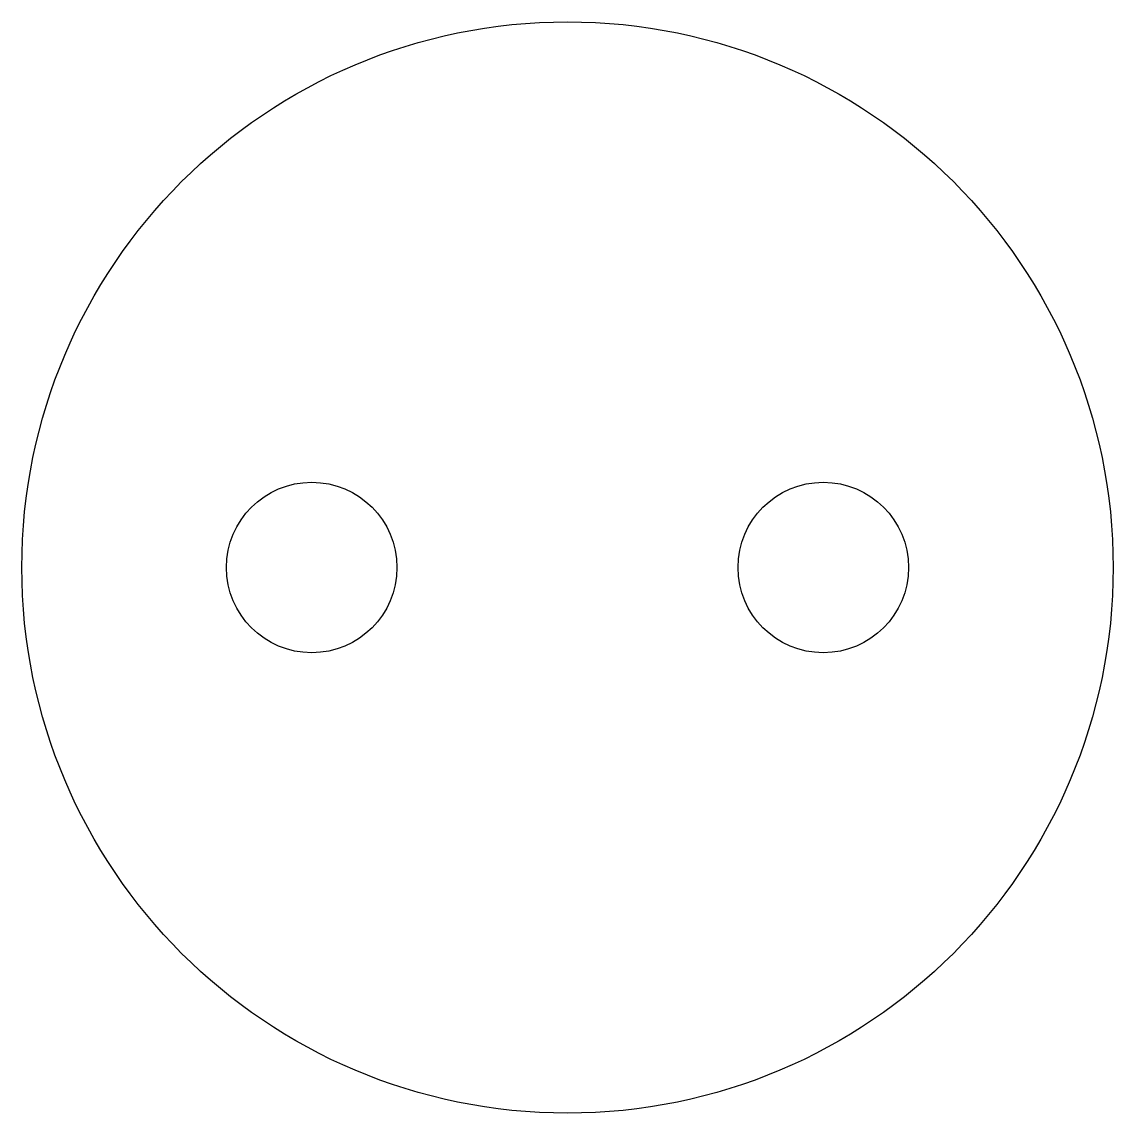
# Model space of a CAD drawing. Extents: x -0.4 to 0.4, y -0.4 to 0.4.
import ezdxf

# ---------------------------------------------------------------- set-up
doc = ezdxf.new("R2010")
doc.units = 0
doc.header["$LTSCALE"] = 0.2

msp = doc.modelspace()

# ---------------------------------------------------------------- linework, layer by layer
for centre, radius in [((0, 0), 0.4), ((-0.1875, 0), 0.0625), ((0.1875, 0), 0.0625)]:
    msp.add_circle(centre, radius)

doc.saveas('drawing.dxf')
